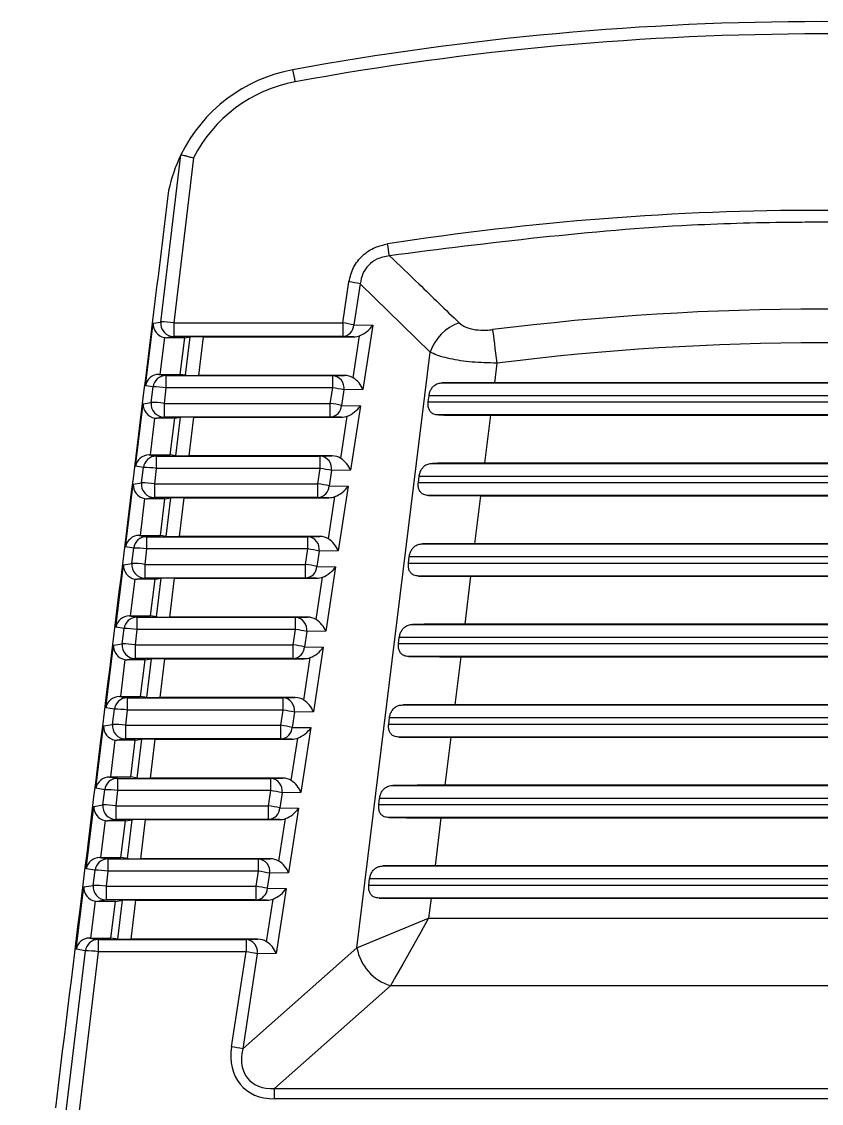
# Model space of a CAD drawing. Extents: x 8 to 113, y 1 to 87.
# Drawn here: x 48.393 to 49.008, y 41.07 to 41.903 of the extents above; entities that cross this region are included whole.
import ezdxf

# ---------------------------------------------------------------- set-up
doc = ezdxf.new("R2010")
doc.units = 0
doc.header["$MEASUREMENT"] = 0
doc.layers.add('OBJECT', color=7, linetype='CONTINUOUS')

msp = doc.modelspace()

# ---------------------------------------------------------------- linework, layer by layer
at = {"layer": 'OBJECT'}
for p, q in [((48.49997, 41.67194), (48.51541, 41.80063)), ((48.52512, 41.79824), (48.50988, 41.67125)), ((48.51541, 41.80063), (48.51539, 41.80059)), ((48.63992, 41.67125), (48.64477, 41.70285)), ((48.65337, 41.70127), (48.64852, 41.66967)), ((48.70724, 41.6488), (48.65337, 41.70127)), ((48.49403, 41.67098), (48.49997, 41.67194)), ((48.48812, 41.6229), (48.49403, 41.67098)), ((48.50988, 41.67125), (48.63992, 41.67125)), ((48.50988, 41.67125), (48.50988, 41.66072)), ((48.63992, 41.67125), (48.63992, 41.66072)), ((48.64852, 41.66967), (48.66305, 41.66945)), ((48.66305, 41.66945), (48.65544, 41.61986)), ((48.50274, 41.66), (48.49925, 41.6316)), ((48.50988, 41.66072), (48.50447, 41.65985)), ((48.51835, 41.65985), (48.50447, 41.65985)), ((48.63992, 41.66072), (48.50988, 41.66072)), ((48.51488, 41.6316), (48.51835, 41.65985)), ((48.51835, 41.65985), (48.52247, 41.66052)), ((48.51891, 41.63092), (48.52247, 41.66052)), ((48.53247, 41.6606), (48.5289, 41.63083)), ((48.53247, 41.6606), (48.64839, 41.6606)), ((48.64839, 41.6606), (48.63992, 41.66072)), ((48.648, 41.62898), (48.65298, 41.66141)), ((48.65092, 41.19005), (48.70724, 41.6488)), ((48.75855, 41.64026), (48.7567, 41.62522)), ((48.49855, 41.6316), (48.50388, 41.6307)), ((48.49925, 41.6316), (48.51488, 41.6316)), ((48.50388, 41.6307), (48.50388, 41.62123)), ((48.50388, 41.6307), (48.63224, 41.6307)), ((48.51891, 41.63092), (48.51488, 41.6316)), ((48.64136, 41.63083), (48.5289, 41.63083)), ((48.63224, 41.6307), (48.64136, 41.63083)), ((48.63224, 41.62123), (48.63224, 41.6307)), ((48.49397, 41.62191), (48.48812, 41.6229)), ((48.49253, 41.60997), (48.49397, 41.62191)), ((48.7166, 41.62509), (49.30005, 41.62509)), ((49.25995, 41.62522), (48.7567, 41.62522)), ((48.50388, 41.62123), (48.50245, 41.60928)), ((48.63224, 41.62123), (48.50388, 41.62123)), ((48.63041, 41.60928), (48.63224, 41.62123)), ((48.64084, 41.61964), (48.63901, 41.6077)), ((48.65544, 41.61986), (48.64084, 41.61964)), ((48.70577, 41.61035), (48.70636, 41.61509)), ((49.31029, 41.61509), (48.70636, 41.61509)), ((48.48051, 41.5609), (48.48641, 41.60898)), ((48.48641, 41.60898), (48.49253, 41.60997)), ((48.50245, 41.60928), (48.50245, 41.59875)), ((48.50245, 41.60928), (48.63041, 41.60928)), ((48.63041, 41.59875), (48.63041, 41.60928)), ((48.63901, 41.6077), (48.65354, 41.60748)), ((48.65354, 41.60748), (48.64591, 41.55783)), ((48.70577, 41.61035), (49.31088, 41.61035)), ((48.49513, 41.598), (48.49164, 41.5696)), ((48.50245, 41.59875), (48.49686, 41.59785)), ((48.51073, 41.59785), (48.49686, 41.59785)), ((48.63041, 41.59875), (48.50245, 41.59875)), ((48.50727, 41.5696), (48.51073, 41.59785)), ((48.51073, 41.59785), (48.51503, 41.59854)), ((48.51147, 41.56889), (48.51503, 41.59854)), ((48.52503, 41.59863), (48.52146, 41.56881)), ((48.52503, 41.59863), (48.63887, 41.59863)), ((48.63887, 41.59863), (48.63041, 41.59875)), ((48.63848, 41.56696), (48.64346, 41.59944)), ((49.30309, 41.60035), (48.71356, 41.60035)), ((48.75363, 41.60022), (48.74909, 41.56322)), ((48.75363, 41.60022), (49.26302, 41.60022)), ((48.49093, 41.5696), (48.49644, 41.56867)), ((48.49164, 41.5696), (48.50727, 41.5696)), ((48.49644, 41.56867), (48.49644, 41.5592)), ((48.49644, 41.56867), (48.62272, 41.56867)), ((48.51147, 41.56889), (48.50727, 41.5696)), ((48.63184, 41.56881), (48.52146, 41.56881)), ((48.62272, 41.56867), (48.63184, 41.56881)), ((48.62272, 41.5592), (48.62272, 41.56867)), ((49.26756, 41.56322), (48.74909, 41.56322)), ((48.48652, 41.55989), (48.48051, 41.5609)), ((48.4851, 41.548), (48.48652, 41.55989)), ((48.49644, 41.5592), (48.49501, 41.54731)), ((48.62272, 41.5592), (48.49644, 41.5592)), ((48.6209, 41.54731), (48.62272, 41.5592)), ((48.63132, 41.55761), (48.62949, 41.54573)), ((48.64591, 41.55783), (48.63132, 41.55761)), ((48.70899, 41.56309), (49.30766, 41.56309)), ((48.4729, 41.4989), (48.4788, 41.54698)), ((48.4788, 41.54698), (48.4851, 41.548)), ((48.49501, 41.54731), (48.49501, 41.53678)), ((48.49501, 41.54731), (48.6209, 41.54731)), ((48.6209, 41.53678), (48.6209, 41.54731)), ((48.69816, 41.54835), (48.69874, 41.55309)), ((48.69816, 41.54835), (49.31849, 41.54835)), ((49.31791, 41.55309), (48.69874, 41.55309)), ((48.62949, 41.54573), (48.64402, 41.54551)), ((48.64402, 41.54551), (48.63639, 41.4958)), ((49.3107, 41.53835), (48.70595, 41.53835)), ((48.74602, 41.53822), (48.74147, 41.50122)), ((48.74602, 41.53822), (49.27063, 41.53822)), ((48.48751, 41.536), (48.48403, 41.5076)), ((48.49501, 41.53678), (48.48925, 41.53585)), ((48.50312, 41.53585), (48.48925, 41.53585)), ((48.6209, 41.53678), (48.49501, 41.53678)), ((48.49965, 41.5076), (48.50312, 41.53585)), ((48.50312, 41.53585), (48.50759, 41.53657)), ((48.50403, 41.50686), (48.50759, 41.53657)), ((48.5176, 41.53665), (48.51401, 41.50678)), ((48.5176, 41.53665), (48.62936, 41.53665)), ((48.62936, 41.53665), (48.6209, 41.53678)), ((48.62896, 41.50493), (48.63395, 41.53747)), ((48.48332, 41.5076), (48.48899, 41.50664)), ((48.48403, 41.5076), (48.49965, 41.5076)), ((48.48899, 41.50664), (48.48899, 41.49717)), ((48.48899, 41.50664), (48.6132, 41.50664)), ((48.50403, 41.50686), (48.49965, 41.5076)), ((48.62232, 41.50678), (48.51401, 41.50678)), ((48.6132, 41.50664), (48.62232, 41.50678)), ((48.6132, 41.49717), (48.6132, 41.50664)), ((48.47908, 41.49786), (48.4729, 41.4989)), ((48.47766, 41.48603), (48.47908, 41.49786)), ((48.48899, 41.49717), (48.48757, 41.48534)), ((48.6132, 41.49717), (48.48899, 41.49717)), ((48.61139, 41.48534), (48.6132, 41.49717)), ((48.70137, 41.50109), (49.31527, 41.50109)), ((49.27518, 41.50122), (48.74147, 41.50122)), ((48.6218, 41.49559), (48.61998, 41.48375)), ((48.63639, 41.4958), (48.6218, 41.49559)), ((48.69055, 41.48635), (48.69113, 41.49109)), ((49.32552, 41.49109), (48.69113, 41.49109)), ((48.46528, 41.4369), (48.47119, 41.48498)), ((48.47119, 41.48498), (48.47766, 41.48603)), ((48.48757, 41.48534), (48.48757, 41.47481)), ((48.48757, 41.48534), (48.61139, 41.48534)), ((48.61139, 41.47481), (48.61139, 41.48534)), ((48.61998, 41.48375), (48.63451, 41.48354)), ((48.63451, 41.48354), (48.62687, 41.43378)), ((48.69055, 41.48635), (49.3261, 41.48635)), ((48.4799, 41.474), (48.47641, 41.4456)), ((48.48757, 41.47481), (48.48163, 41.47385)), ((48.49551, 41.47385), (48.48163, 41.47385)), ((48.61139, 41.47481), (48.48757, 41.47481)), ((48.49204, 41.4456), (48.49551, 41.47385)), ((48.49551, 41.47385), (48.50016, 41.4746)), ((48.49658, 41.44483), (48.50016, 41.4746)), ((48.51016, 41.47468), (48.50657, 41.44475)), ((48.51016, 41.47468), (48.61985, 41.47468)), ((48.61985, 41.47468), (48.61139, 41.47481)), ((48.61943, 41.4429), (48.62444, 41.4755)), ((49.31831, 41.47635), (48.69834, 41.47635)), ((48.73841, 41.47622), (48.73386, 41.43922)), ((48.73841, 41.47622), (49.27824, 41.47622)), ((48.47571, 41.4456), (48.48155, 41.44461)), ((48.47641, 41.4456), (48.49204, 41.4456)), ((48.48155, 41.44461), (48.48155, 41.43514)), ((48.48155, 41.44461), (48.60368, 41.44461)), ((48.49658, 41.44483), (48.49204, 41.4456)), ((48.6128, 41.44475), (48.50657, 41.44475)), ((48.60368, 41.44461), (48.6128, 41.44475)), ((48.60368, 41.43514), (48.60368, 41.44461)), ((48.69376, 41.43909), (49.32289, 41.43909)), ((49.28279, 41.43922), (48.73386, 41.43922)), ((48.47164, 41.43583), (48.46528, 41.4369)), ((48.47023, 41.42406), (48.47164, 41.43583)), ((48.48155, 41.43514), (48.48014, 41.42337)), ((48.60368, 41.43514), (48.48155, 41.43514)), ((48.60187, 41.42337), (48.60368, 41.43514)), ((48.61228, 41.43356), (48.61047, 41.42178)), ((48.62687, 41.43378), (48.61228, 41.43356)), ((48.45767, 41.3749), (48.46357, 41.42298)), ((48.46357, 41.42298), (48.47023, 41.42406)), ((48.48014, 41.42337), (48.48014, 41.41284)), ((48.48014, 41.42337), (48.60187, 41.42337)), ((48.60187, 41.41284), (48.60187, 41.42337)), ((48.61047, 41.42178), (48.625, 41.42156)), ((48.625, 41.42156), (48.61735, 41.37175)), ((48.68294, 41.42435), (48.68352, 41.42909)), ((48.68294, 41.42435), (49.33371, 41.42435)), ((49.33313, 41.42909), (48.68352, 41.42909)), ((48.60991, 41.38087), (48.61493, 41.41353)), ((49.32592, 41.41435), (48.69072, 41.41435)), ((48.73079, 41.41422), (48.72625, 41.37722)), ((48.73079, 41.41422), (49.28586, 41.41422)), ((48.47229, 41.412), (48.4688, 41.3836)), ((48.48014, 41.41284), (48.47402, 41.41185)), ((48.4879, 41.41185), (48.47402, 41.41185)), ((48.60187, 41.41284), (48.48014, 41.41284)), ((48.48443, 41.3836), (48.4879, 41.41185)), ((48.4879, 41.41185), (48.49272, 41.41263)), ((48.48914, 41.3828), (48.49272, 41.41263)), ((48.50272, 41.41271), (48.49913, 41.38272)), ((48.50272, 41.41271), (48.61033, 41.41271)), ((48.61033, 41.41271), (48.60187, 41.41284)), ((48.46809, 41.3836), (48.47411, 41.38258)), ((48.4688, 41.3836), (48.48443, 41.3836)), ((48.47411, 41.38258), (48.47411, 41.37311)), ((48.47411, 41.38258), (48.59416, 41.38258)), ((48.48914, 41.3828), (48.48443, 41.3836)), ((48.60328, 41.38272), (48.49913, 41.38272)), ((48.59416, 41.38258), (48.60328, 41.38272)), ((48.59416, 41.37311), (48.59416, 41.38258)), ((48.46419, 41.3738), (48.45767, 41.3749)), ((48.46279, 41.36208), (48.46419, 41.3738)), ((48.47411, 41.37311), (48.4727, 41.36139)), ((48.59416, 41.37311), (48.47411, 41.37311)), ((48.59236, 41.36139), (48.59416, 41.37311)), ((48.60275, 41.37153), (48.60096, 41.35981)), ((48.61735, 41.37175), (48.60275, 41.37153)), ((48.68615, 41.37709), (49.3305, 41.37709)), ((49.2904, 41.37722), (48.72625, 41.37722)), ((48.67532, 41.36235), (48.67591, 41.36709)), ((49.34074, 41.36709), (48.67591, 41.36709)), ((48.45006, 41.3129), (48.45596, 41.36098)), ((48.45596, 41.36098), (48.46279, 41.36208)), ((48.4727, 41.36139), (48.4727, 41.35087)), ((48.4727, 41.36139), (48.59236, 41.36139)), ((48.59236, 41.35087), (48.59236, 41.36139)), ((48.60096, 41.35981), (48.61549, 41.35959)), ((48.61549, 41.35959), (48.60783, 41.30972)), ((48.67532, 41.36235), (49.34133, 41.36235)), ((48.46468, 41.35), (48.46119, 41.3216)), ((48.4727, 41.35087), (48.46641, 41.34985)), ((48.48028, 41.34985), (48.46641, 41.34985)), ((48.59236, 41.35087), (48.4727, 41.35087)), ((48.47681, 41.3216), (48.48028, 41.34985)), ((48.48028, 41.34985), (48.48528, 41.35066)), ((48.4817, 41.32077), (48.48528, 41.35066)), ((48.49529, 41.35074), (48.49168, 41.32069)), ((48.49529, 41.35074), (48.60082, 41.35074)), ((48.60082, 41.35074), (48.59236, 41.35087)), ((48.60039, 41.31884), (48.60541, 41.35155)), ((49.33354, 41.35235), (48.68311, 41.35235)), ((48.72318, 41.35222), (48.71864, 41.31522)), ((48.72318, 41.35222), (49.29347, 41.35222)), ((48.46048, 41.3216), (48.46666, 41.32055)), ((48.46119, 41.3216), (48.47681, 41.3216)), ((48.4817, 41.32077), (48.47681, 41.3216)), ((48.46666, 41.32055), (48.46666, 41.31108)), ((48.46666, 41.32055), (48.58464, 41.32055)), ((48.59375, 41.32069), (48.49168, 41.32069)), ((48.58464, 41.32055), (48.59375, 41.32069)), ((48.58464, 41.31108), (48.58464, 41.32055)), ((48.67854, 41.31509), (49.33811, 41.31509)), ((49.29801, 41.31522), (48.71864, 41.31522)), ((48.45675, 41.31177), (48.45006, 41.3129)), ((48.45535, 41.30011), (48.45675, 41.31177)), ((48.46666, 41.31108), (48.46526, 41.29942)), ((48.58464, 41.31108), (48.46666, 41.31108)), ((48.58285, 41.29942), (48.58464, 41.31108)), ((48.59323, 41.3095), (48.59144, 41.29784)), ((48.60783, 41.30972), (48.59323, 41.3095)), ((48.66771, 41.30035), (48.66829, 41.30509)), ((49.34836, 41.30509), (48.66829, 41.30509)), ((48.44245, 41.2509), (48.44835, 41.29898)), ((48.44835, 41.29898), (48.45535, 41.30011)), ((48.46526, 41.29942), (48.46526, 41.2889)), ((48.46526, 41.29942), (48.58285, 41.29942)), ((48.58285, 41.2889), (48.58285, 41.29942)), ((48.59144, 41.29784), (48.60597, 41.29762)), ((48.60597, 41.29762), (48.59831, 41.24769)), ((48.66771, 41.30035), (49.34894, 41.30035)), ((48.46526, 41.2889), (48.4588, 41.28785)), ((48.58285, 41.2889), (48.46526, 41.2889)), ((48.47267, 41.28785), (48.47785, 41.28869)), ((48.47425, 41.25874), (48.47785, 41.28869)), ((48.48785, 41.28877), (48.48424, 41.25866)), ((48.48785, 41.28877), (48.59131, 41.28877)), ((48.59131, 41.28877), (48.58285, 41.2889)), ((48.59087, 41.25681), (48.5959, 41.28958)), ((49.34115, 41.29035), (48.6755, 41.29035)), ((48.71557, 41.29022), (48.71102, 41.25322)), ((48.71557, 41.29022), (49.30108, 41.29022)), ((48.45706, 41.288), (48.45358, 41.2596)), ((48.47267, 41.28785), (48.4588, 41.28785)), ((48.4692, 41.2596), (48.47267, 41.28785)), ((48.45287, 41.2596), (48.45922, 41.25853)), ((48.45358, 41.2596), (48.4692, 41.2596)), ((48.45922, 41.25853), (48.45922, 41.24905)), ((48.45922, 41.25853), (48.57512, 41.25853)), ((48.47425, 41.25874), (48.4692, 41.2596)), ((48.58423, 41.25866), (48.48424, 41.25866)), ((48.57512, 41.25853), (48.58423, 41.25866)), ((48.57512, 41.24905), (48.57512, 41.25853)), ((48.44931, 41.24974), (48.44245, 41.2509)), ((48.44792, 41.23814), (48.44931, 41.24974)), ((48.45922, 41.24905), (48.45783, 41.23745)), ((48.57512, 41.24905), (48.45922, 41.24905)), ((48.57334, 41.23745), (48.57512, 41.24905)), ((48.58371, 41.24747), (48.58193, 41.23587)), ((48.59831, 41.24769), (48.58371, 41.24747)), ((48.67092, 41.25309), (49.34573, 41.25309)), ((49.30563, 41.25322), (48.71102, 41.25322)), ((48.6601, 41.23835), (48.66068, 41.24309)), ((48.6601, 41.23835), (49.35655, 41.23835)), ((49.35597, 41.24309), (48.66068, 41.24309)), ((48.43483, 41.1889), (48.44074, 41.23698)), ((48.44074, 41.23698), (48.44792, 41.23814)), ((48.45783, 41.23745), (48.45783, 41.22692)), ((48.45783, 41.23745), (48.57334, 41.23745)), ((48.57334, 41.22692), (48.57334, 41.23745)), ((48.58193, 41.23587), (48.59646, 41.23565)), ((48.59646, 41.23565), (48.58879, 41.18566)), ((48.44945, 41.226), (48.44596, 41.1976)), ((48.45783, 41.22692), (48.45118, 41.22585)), ((48.46506, 41.22585), (48.45118, 41.22585)), ((48.57334, 41.22692), (48.45783, 41.22692)), ((48.46159, 41.1976), (48.46506, 41.22585)), ((48.46506, 41.22585), (48.47041, 41.22672)), ((48.46681, 41.19672), (48.47041, 41.22672)), ((48.48042, 41.2268), (48.4768, 41.19663)), ((48.48042, 41.2268), (48.5818, 41.2268)), ((48.5818, 41.2268), (48.57334, 41.22692)), ((48.58135, 41.19478), (48.58639, 41.22761)), ((49.34876, 41.22835), (48.66789, 41.22835)), ((48.70795, 41.22822), (48.70607, 41.21286)), ((48.70795, 41.22822), (49.3087, 41.22822)), ((48.65092, 41.19005), (48.70607, 41.21286)), ((48.70607, 41.21286), (49.31058, 41.21286)), ((48.44526, 41.1976), (48.45178, 41.1965)), ((48.44596, 41.1976), (48.46159, 41.1976)), ((48.46681, 41.19672), (48.46159, 41.1976)), ((48.57471, 41.19663), (48.4768, 41.19663)), ((48.5656, 41.1965), (48.57471, 41.19663)), ((48.44187, 41.18771), (48.43483, 41.1889)), ((48.45178, 41.1965), (48.45178, 41.18703)), ((48.45178, 41.1965), (48.5656, 41.1965)), ((48.56295, 41.11223), (48.65092, 41.19005)), ((48.5656, 41.1965), (48.5656, 41.18703)), ((48.39284, 40.77918), (48.44187, 41.18771)), ((48.45178, 41.18703), (48.40272, 40.77823)), ((48.5656, 41.18703), (48.45178, 41.18703)), ((48.55436, 41.11381), (48.5656, 41.18703)), ((48.57419, 41.18544), (48.56295, 41.11223)), ((48.58879, 41.18566), (48.57419, 41.18544)), ((48.6767, 41.1609), (48.58736, 41.08186)), ((49.33995, 41.1609), (48.6767, 41.1609)), ((48.58736, 41.07372), (48.58736, 41.08186)), ((48.58736, 41.08186), (49.42929, 41.08186)), ((49.42929, 41.07372), (48.58736, 41.07372))]:
    msp.add_line(p, q, dxfattribs=at)
at = {"layer": 'OBJECT', "flags": 128}
for points in [[(48.75531, 41.66604), (48.75558, 41.66388), (48.7559, 41.66131), (48.75627, 41.65838), (48.75668, 41.65515), (48.75712, 41.65166), (48.75758, 41.64797), (48.75806, 41.64415), (48.75855, 41.64026)], [(48.70607, 41.21286), (48.69902, 41.20039), (48.69228, 41.18846), (48.68614, 41.1776), (48.68087, 41.16827), (48.6767, 41.1609)]]:
    msp.add_lwpolyline(points, dxfattribs=at)
at = {"layer": 'OBJECT'}
for centre, radius, start, end in [((49.00832, 39.65322), 2.25, 79.58626, 100.41374), ((49.00832, 39.65375), 2.24, 79.58626, 100.41374), ((48.62332, 41.74814), 0.12, 100.41374, 154.07816), ((48.36317, 41.81502), 0.24388, 9.87594, 12.1037), ((48.62332, 41.74866), 0.11, 100.41374, 153.21373), ((48.62332, 41.74814), 0.12, 154.07816, 167.89295), ((47.93581, 41.61566), 0.74777, 8.25223, 8.95573), ((48.62853, 41.59051), 0.11351, 77.36079, 81.77356), ((49.00832, 39.65322), 2.02866, 82.8353, 97.1647), ((48.5099, 41.67072), 0.01, 173.01024, 269.92205), ((48.50121, 41.61825), 0.05371, 80.71203, 91.3268), ((48.62369, 41.55893), 0.11349, 77.36036, 81.77398), ((48.63925, 41.66998), 0.00928, 274.19284, 358.08375), ((48.74139, 41.6374), 0.036, 109.32694, 161.53984), ((49.00832, 39.65322), 2.00268, 82.8353, 97.1647), ((48.50389, 41.6207), 0.01, 90.06225, 173.02418), ((48.63136, 41.62114), 0.0096, 351.04656, 84.68615), ((48.49521, 41.56821), 0.05372, 80.71255, 91.32586), ((48.61601, 41.5089), 0.11349, 77.36043, 81.77392), ((48.50246, 41.60875), 0.01, 173.00995, 269.92234), ((48.49378, 41.55626), 0.05372, 80.71322, 91.3256), ((48.61417, 41.49695), 0.1135, 77.36024, 81.77363), ((48.62973, 41.60801), 0.00928, 274.1926, 358.08377), ((48.49645, 41.55867), 0.01, 90.06168, 173.02476), ((48.62183, 41.55911), 0.0096, 351.04654, 84.68635), ((48.48777, 41.50619), 0.05371, 80.71208, 91.32675), ((48.60648, 41.44684), 0.11352, 77.36095, 81.77339), ((48.49502, 41.54678), 0.01, 173.00997, 269.92232), ((48.48634, 41.4943), 0.05372, 80.71274, 91.32587), ((48.60466, 41.43498), 0.1135, 77.36052, 81.77383), ((48.62022, 41.54604), 0.00928, 274.19272, 358.08376), ((48.489, 41.49664), 0.01, 90.06213, 173.02422), ((48.61231, 41.49708), 0.0096, 351.04658, 84.68621), ((48.48032, 41.44416), 0.05371, 80.7127, 91.32615), ((48.59696, 41.38483), 0.1135, 77.36061, 81.77374), ((48.48759, 41.48481), 0.01, 173.01, 269.92229), ((48.4789, 41.43233), 0.05371, 80.71268, 91.32614), ((48.59515, 41.373), 0.1135, 77.36045, 81.77365), ((48.61071, 41.48406), 0.00928, 274.19272, 358.08376), ((48.48156, 41.43462), 0.01, 90.06185, 173.02437), ((48.60279, 41.43505), 0.0096, 351.04671, 84.68608), ((48.47288, 41.38213), 0.05372, 80.71303, 91.32583), ((48.58744, 41.3228), 0.11351, 77.36068, 81.77343), ((48.48015, 41.42284), 0.01, 173.01005, 269.92234), ((48.47147, 41.37036), 0.05371, 80.71252, 91.32631), ((48.58563, 41.31103), 0.1135, 77.36061, 81.77374), ((48.60119, 41.42209), 0.00928, 274.19247, 358.08401), ((48.47412, 41.37259), 0.01, 90.06188, 173.02441), ((48.59327, 41.37302), 0.0096, 351.04658, 84.68621), ((48.46544, 41.3201), 0.05372, 80.71287, 91.32599), ((48.57792, 41.26078), 0.1135, 77.36056, 81.77366), ((48.47271, 41.36087), 0.01, 173.01018, 269.92232), ((48.46403, 41.30838), 0.05372, 80.71274, 91.32601), ((48.57612, 41.24907), 0.1135, 77.36044, 81.77379), ((48.59168, 41.36012), 0.00928, 274.19266, 358.08382), ((48.46667, 41.31056), 0.01, 90.06187, 173.02435), ((48.58375, 41.31099), 0.0096, 351.04667, 84.68612), ((48.45799, 41.25807), 0.05372, 80.71291, 91.32589), ((48.5684, 41.19874), 0.11351, 77.36066, 81.77351), ((48.46528, 41.2989), 0.01, 173.01022, 269.92228), ((48.4566, 41.24641), 0.05372, 80.71283, 91.32597), ((48.56661, 41.18709), 0.1135, 77.36044, 81.7737), ((48.58217, 41.29815), 0.00928, 274.19288, 358.08388), ((48.45923, 41.24853), 0.01, 90.06189, 173.02436), ((48.57423, 41.24897), 0.0096, 351.04656, 84.68623), ((48.45055, 41.19604), 0.05372, 80.71283, 91.32597), ((48.55888, 41.13672), 0.1135, 77.36054, 81.77366), ((48.45784, 41.23692), 0.01, 173.01021, 269.92229), ((48.44916, 41.18444), 0.05372, 80.71285, 91.32596), ((48.5571, 41.12512), 0.1135, 77.36045, 81.77374), ((48.57266, 41.23618), 0.00928, 274.19267, 358.08381), ((48.45179, 41.1865), 0.01, 90.06181, 173.02445), ((48.56471, 41.18694), 0.0096, 351.04626, 84.68628), ((48.68776, 41.19667), 0.03744, 190.18397, 252.81605), ((48.44311, 41.13401), 0.05372, 80.71283, 91.32597), ((48.54936, 41.0747), 0.1135, 77.36037, 81.7737), ((48.53812, 41.00148), 0.1135, 77.3605, 81.77373)]:
    msp.add_arc(centre, radius, start, end, dxfattribs=at)
for centre, major_axis, ratio, start_param, end_param in [((49.00832, 39.58759), (0, 2.17033), 0.999535, 6.128671, 6.4377), ((48.50394, 41.66976), (0.00734, -0.00707), 0.946913, 3.811986, 5.330422), ((48.65445, 41.67051), (0.00979, 0.00828), 0.557988, 4.134811, 5.189222), ((48.50448, 41.66985), (-0.00989, -0.0016), 0.998514, 1.236067, 1.409966), ((48.53252, 41.66051), (0.01007, 0), 0.008673, 1.576038, 3.088121), ((48.64864, 41.67059), (0.01154, 0.00087), 0.862782, 4.62558, 5.031841), ((48.49803, 41.62168), (0.00821, 0.00613), 0.948914, 0.904125, 2.352461), ((48.49926, 41.63168), (0.01008, 0), 0.008662, 4.641225, 4.711325), ((48.52897, 41.63092), (0.01007, 0), 0.00868, 3.192982, 4.705065), ((48.641, 41.62083), (0.01153, 0.0012), 0.861198, 0.832372, 1.450105), ((48.64684, 41.62092), (-0.00769, 0.00883), 0.591833, 4.129844, 5.184255), ((48.75664, 41.6247), (0.06045, 0), 0.008662, 1.569733, 2.294663), ((48.49632, 41.60776), (0.00734, -0.00707), 0.946913, 3.811986, 5.330422), ((48.64494, 41.60853), (0.00979, 0.00828), 0.557988, 4.134811, 5.189222), ((48.49686, 41.60785), (-0.00989, -0.0016), 0.998514, 1.236067, 1.409966), ((48.52509, 41.59854), (0.01007, 0), 0.008673, 1.576038, 3.088121), ((48.63913, 41.60862), (0.01154, 0.00087), 0.862782, 4.62558, 5.031841), ((48.75369, 41.60075), (0.06045, 0), 0.008662, 3.986395, 4.711325), ((48.49042, 41.55968), (0.00821, 0.00613), 0.948914, 0.904125, 2.352461), ((48.49165, 41.56968), (0.01008, 0), 0.008662, 4.641225, 4.711325), ((48.52153, 41.56889), (0.01007, 0), 0.00868, 3.192982, 4.705065), ((48.63148, 41.5588), (0.01153, 0.0012), 0.861198, 0.832372, 1.450105), ((48.63732, 41.55889), (-0.00769, 0.00883), 0.591833, 4.129844, 5.184255), ((48.74902, 41.5627), (0.06045, 0), 0.008662, 1.569733, 2.294663), ((48.48871, 41.54576), (0.00734, -0.00707), 0.946913, 3.811986, 5.330422), ((48.63543, 41.54656), (0.00979, 0.00828), 0.557988, 4.134811, 5.189222), ((48.74608, 41.53875), (0.06045, 0), 0.008662, 3.986395, 4.711325), ((48.48925, 41.54585), (-0.00989, -0.0016), 0.998514, 1.236067, 1.409966), ((48.51765, 41.53657), (0.01007, 0), 0.008673, 1.576038, 3.088121), ((48.62962, 41.54665), (0.01154, 0.00087), 0.862782, 4.62558, 5.031841), ((48.48281, 41.49768), (0.00821, 0.00613), 0.948914, 0.904125, 2.352461), ((48.48404, 41.50768), (0.01008, 0), 0.008662, 4.641225, 4.711325), ((48.51409, 41.50686), (0.01007, 0), 0.00868, 3.192982, 4.705065), ((48.62196, 41.49677), (0.01153, 0.0012), 0.861198, 0.832372, 1.450105), ((48.6278, 41.49686), (-0.00769, 0.00883), 0.591833, 4.129844, 5.184255), ((48.74141, 41.5007), (0.06045, 0), 0.008662, 1.569733, 2.294663), ((48.4811, 41.48376), (0.00734, -0.00707), 0.946913, 3.811986, 5.330422), ((48.62591, 41.48459), (0.00979, 0.00828), 0.557988, 4.134811, 5.189222), ((48.48164, 41.48385), (-0.00989, -0.0016), 0.998514, 1.236067, 1.409966), ((48.51021, 41.4746), (0.01007, 0), 0.008673, 1.576038, 3.088121), ((48.6201, 41.48468), (0.01154, 0.00087), 0.862782, 4.62558, 5.031841), ((48.73847, 41.47675), (0.06045, 0), 0.008662, 3.986395, 4.711325), ((48.4752, 41.43568), (0.00821, 0.00613), 0.948914, 0.904125, 2.352461), ((48.47642, 41.44568), (0.01008, 0), 0.008662, 4.641225, 4.711325), ((48.50664, 41.44484), (0.01007, 0), 0.00868, 3.192982, 4.705065), ((48.61244, 41.43474), (0.01153, 0.0012), 0.861198, 0.832372, 1.450105), ((48.61828, 41.43483), (-0.00769, 0.00883), 0.591833, 4.129844, 5.184255), ((48.7338, 41.4387), (0.06045, 0), 0.008662, 1.569733, 2.294663), ((48.47349, 41.42176), (0.00734, -0.00707), 0.946913, 3.811986, 5.330422), ((48.6164, 41.42262), (0.00979, 0.00828), 0.557988, 4.134811, 5.189222), ((48.61059, 41.42271), (0.01154, 0.00087), 0.862782, 4.62558, 5.031841), ((48.73086, 41.41475), (0.06045, 0), 0.008662, 3.986395, 4.711325), ((48.47403, 41.42185), (-0.00989, -0.0016), 0.998514, 1.236067, 1.409966), ((48.50278, 41.41262), (0.01007, 0), 0.008673, 1.576038, 3.088121), ((48.46758, 41.37368), (0.00821, 0.00613), 0.948914, 0.904125, 2.352461), ((48.46881, 41.38368), (0.01008, 0), 0.008662, 4.641225, 4.711325), ((48.4992, 41.38281), (0.01007, 0), 0.00868, 3.192982, 4.705065), ((48.60292, 41.37271), (0.01153, 0.0012), 0.861198, 0.832372, 1.450105), ((48.60876, 41.3728), (-0.00769, 0.00883), 0.591833, 4.129844, 5.184255), ((48.72619, 41.3767), (0.06045, 0), 0.008662, 1.569733, 2.294663), ((48.46587, 41.35976), (0.00734, -0.00707), 0.946913, 3.811986, 5.330422), ((48.60689, 41.36065), (0.00979, 0.00828), 0.557988, 4.134811, 5.189222), ((48.46641, 41.35985), (-0.00989, -0.0016), 0.998514, 1.236067, 1.409966), ((48.49534, 41.35065), (0.01007, 0), 0.008673, 1.576038, 3.088121), ((48.60108, 41.36074), (0.01154, 0.00087), 0.862782, 4.62558, 5.031841), ((48.72324, 41.35275), (0.06045, 0), 0.008662, 3.986395, 4.711325), ((48.45997, 41.31168), (0.00821, 0.00613), 0.948914, 0.904125, 2.352461), ((48.4612, 41.32168), (0.01008, 0), 0.008662, 4.641225, 4.711325), ((48.49176, 41.32078), (0.01007, 0), 0.00868, 3.192982, 4.705065), ((48.5934, 41.31069), (0.01153, 0.0012), 0.861198, 0.832372, 1.450105), ((48.59923, 41.31077), (-0.00769, 0.00883), 0.591833, 4.129844, 5.184255), ((48.71857, 41.3147), (0.06045, 0), 0.008662, 1.569733, 2.294663), ((48.45826, 41.29776), (0.00734, -0.00707), 0.946913, 3.811986, 5.330422), ((48.59738, 41.29868), (0.00979, 0.00828), 0.557988, 4.134811, 5.189222), ((48.4879, 41.28868), (0.01007, 0), 0.008673, 1.576038, 3.088121), ((48.59157, 41.29876), (0.01154, 0.00087), 0.862782, 4.62558, 5.031841), ((48.71563, 41.29075), (0.06045, 0), 0.008662, 3.986395, 4.711325), ((48.4588, 41.29785), (-0.00989, -0.0016), 0.998514, 1.236067, 1.409966), ((48.45236, 41.24968), (0.00821, 0.00613), 0.948914, 0.904125, 2.352461), ((48.45359, 41.25968), (0.01008, 0), 0.008662, 4.641225, 4.711325), ((48.48431, 41.25875), (0.01007, 0), 0.00868, 3.192982, 4.705065), ((48.58387, 41.24866), (0.01153, 0.0012), 0.861198, 0.832372, 1.450105), ((48.58971, 41.24874), (-0.00769, 0.00883), 0.591833, 4.129844, 5.184255), ((48.71096, 41.2527), (0.06045, 0), 0.008662, 1.569733, 2.294663), ((48.45065, 41.23576), (0.00734, -0.00707), 0.946913, 3.811986, 5.330422), ((48.58786, 41.23671), (0.00979, 0.00828), 0.557988, 4.134811, 5.189222), ((48.45119, 41.23585), (-0.00989, -0.0016), 0.998514, 1.236067, 1.409966), ((48.48047, 41.22671), (0.01007, 0), 0.008673, 1.576038, 3.088121), ((48.58205, 41.23679), (0.01154, 0.00087), 0.862782, 4.62558, 5.031841), ((48.70802, 41.22875), (0.06045, 0), 0.008662, 3.986395, 4.711325), ((48.44475, 41.18768), (0.00821, 0.00613), 0.948914, 0.904125, 2.352461), ((48.44597, 41.19768), (0.01008, 0), 0.008662, 4.641225, 4.711325), ((48.47687, 41.19672), (0.01007, 0), 0.00868, 3.192982, 4.705065), ((48.57435, 41.18663), (0.01153, 0.0012), 0.861198, 0.832372, 1.450105), ((48.58019, 41.18672), (-0.00769, 0.00883), 0.591833, 4.129844, 5.184255), ((48.60205, 41.12136), (0.03951, 0.03792), 0.729911, 2.380192, 3.791718), ((48.60205, 41.12084), (0.03434, 0.03241), 0.634863, 2.385346, 3.796872)]:
    msp.add_ellipse(centre, major_axis=major_axis, ratio=ratio, start_param=start_param, end_param=end_param, dxfattribs=at)
for points, knots in [([(48.51541, 41.80063), (48.51558, 41.80064), (48.51592, 41.80065), (48.51773, 41.80027), (48.52028, 41.79963), (48.52284, 41.79892), (48.52449, 41.79843), (48.52505, 41.79826), (48.52512, 41.79824)], [0, 0, 0, 0, 0.219278, 0.438506, 0.659243, 0.882986, 0.985831, 1, 1, 1, 1]), ([(48.50599, 41.77331), (48.50528, 41.76762), (48.50176, 41.73919), (48.48699, 41.61979), (48.45856, 41.39002), (48.43306, 41.18295), (48.41877, 41.06687)], [0, 0, 0, 0, 0.024148, 0.120739, 0.507103, 1, 1, 1, 1]), ([(49.34081, 41.72298), (49.33422, 41.72399), (49.30127, 41.72903), (49.1909, 41.74301), (49.07955, 41.74911), (48.96832, 41.74857), (48.85705, 41.74585), (48.7532, 41.73275), (48.67584, 41.72298)], [0, 0, 0, 0, 0.029968, 0.149857, 0.5, 0.529967, 0.649857, 1, 1, 1, 1]), ([(48.64477, 41.70285), (48.64571, 41.70666), (48.64759, 41.71429), (48.65496, 41.72355), (48.66428, 41.72973), (48.67121, 41.73132), (48.67447, 41.73206)], [0, 0, 0, 0, 0.261879, 0.524406, 0.776419, 1, 1, 1, 1]), ([(48.67584, 41.72298), (48.67253, 41.72234), (48.66666, 41.72121), (48.65965, 41.71603), (48.65494, 41.70935), (48.6539, 41.70402), (48.65337, 41.70127)], [0, 0, 0, 0, 0.2953353, 0.5247159, 0.7544597, 1, 1, 1, 1]), ([(48.67584, 41.72298), (48.68341, 41.71576), (48.70132, 41.69867), (48.71917, 41.68136), (48.72947, 41.67137)], [0, 0, 0, 0, 0.422663, 1, 1, 1, 1]), ([(48.72947, 41.67137), (48.73104, 41.67017), (48.73418, 41.66777), (48.74181, 41.66581), (48.74923, 41.66543), (48.75373, 41.66588), (48.75531, 41.66604)], [0, 0, 0, 0, 0.288931, 0.578767, 0.851943, 1, 1, 1, 1]), ([(48.75855, 41.64026), (48.75207, 41.64042), (48.73911, 41.64072), (48.72194, 41.64341), (48.71198, 41.64643), (48.70805, 41.64839), (48.70724, 41.6488)], [0, 0, 0, 0, 0.3073987, 0.6149239, 0.9206477, 1, 1, 1, 1]), ([(48.70636, 41.61509), (48.70655, 41.6161), (48.70692, 41.61812), (48.70824, 41.62076), (48.71029, 41.62318), (48.71313, 41.6248), (48.71549, 41.625), (48.7166, 41.62509)], [0, 0, 0, 0, 0.161023, 0.321393, 0.497909, 0.763, 1, 1, 1, 1]), ([(48.71356, 41.60035), (48.71233, 41.60047), (48.71015, 41.60067), (48.70775, 41.60231), (48.70629, 41.60458), (48.70559, 41.60736), (48.70571, 41.60939), (48.70577, 41.61035)], [0, 0, 0, 0, 0.278297, 0.490791, 0.665971, 0.842112, 1, 1, 1, 1]), ([(48.69874, 41.55309), (48.69893, 41.5541), (48.69931, 41.55612), (48.70063, 41.55876), (48.70268, 41.56118), (48.70552, 41.5628), (48.70787, 41.563), (48.70899, 41.56309)], [0, 0, 0, 0, 0.161024, 0.3213921, 0.4979096, 0.7629998, 1, 1, 1, 1]), ([(48.70595, 41.53835), (48.70471, 41.53847), (48.70253, 41.53867), (48.70013, 41.54031), (48.69868, 41.54258), (48.69797, 41.54536), (48.6981, 41.54739), (48.69816, 41.54835)], [0, 0, 0, 0, 0.278296, 0.490791, 0.66597, 0.842113, 1, 1, 1, 1]), ([(48.69113, 41.49109), (48.69132, 41.4921), (48.6917, 41.49412), (48.69302, 41.49676), (48.69506, 41.49918), (48.6979, 41.5008), (48.70026, 41.501), (48.70137, 41.50109)], [0, 0, 0, 0, 0.161023, 0.321392, 0.497909, 0.763, 1, 1, 1, 1]), ([(48.69834, 41.47635), (48.6971, 41.47647), (48.69492, 41.47667), (48.69252, 41.47831), (48.69106, 41.48058), (48.69036, 41.48336), (48.69049, 41.48539), (48.69055, 41.48635)], [0, 0, 0, 0, 0.278296, 0.490792, 0.66597, 0.842113, 1, 1, 1, 1]), ([(48.68352, 41.42909), (48.68371, 41.4301), (48.68409, 41.43212), (48.68541, 41.43476), (48.68745, 41.43718), (48.69029, 41.4388), (48.69265, 41.439), (48.69376, 41.43909)], [0, 0, 0, 0, 0.161024, 0.3213928, 0.4979097, 0.7629998, 1, 1, 1, 1]), ([(48.69072, 41.41435), (48.68949, 41.41447), (48.68731, 41.41467), (48.68491, 41.41631), (48.68345, 41.41858), (48.68275, 41.42136), (48.68288, 41.42339), (48.68294, 41.42435)], [0, 0, 0, 0, 0.278296, 0.490792, 0.66597, 0.842113, 1, 1, 1, 1]), ([(48.67591, 41.36709), (48.6761, 41.3681), (48.67647, 41.37012), (48.67779, 41.37276), (48.67984, 41.37518), (48.68268, 41.3768), (48.68504, 41.377), (48.68615, 41.37709)], [0, 0, 0, 0, 0.161024, 0.321393, 0.49791, 0.763, 1, 1, 1, 1]), ([(48.68311, 41.35235), (48.68188, 41.35247), (48.6797, 41.35267), (48.6773, 41.35431), (48.67584, 41.35658), (48.67514, 41.35936), (48.67526, 41.36139), (48.67532, 41.36235)], [0, 0, 0, 0, 0.278296, 0.490791, 0.66597, 0.842113, 1, 1, 1, 1]), ([(48.66829, 41.30509), (48.66848, 41.3061), (48.66886, 41.30812), (48.67018, 41.31076), (48.67223, 41.31318), (48.67506, 41.3148), (48.67742, 41.315), (48.67854, 41.31509)], [0, 0, 0, 0, 0.161024, 0.321393, 0.497909, 0.763, 1, 1, 1, 1]), ([(48.6755, 41.29035), (48.67426, 41.29047), (48.67208, 41.29067), (48.66968, 41.29231), (48.66823, 41.29458), (48.66752, 41.29736), (48.66765, 41.29939), (48.66771, 41.30035)], [0, 0, 0, 0, 0.278297, 0.490792, 0.66597, 0.842113, 1, 1, 1, 1]), ([(48.66068, 41.24309), (48.66087, 41.2441), (48.66125, 41.24612), (48.66257, 41.24876), (48.66461, 41.25118), (48.66745, 41.2528), (48.66981, 41.253), (48.67092, 41.25309)], [0, 0, 0, 0, 0.1610242, 0.3213931, 0.4979092, 0.7629996, 1, 1, 1, 1]), ([(48.66789, 41.22835), (48.66665, 41.22847), (48.66447, 41.22867), (48.66207, 41.23031), (48.66061, 41.23258), (48.65991, 41.23536), (48.66004, 41.23739), (48.6601, 41.23835)], [0, 0, 0, 0, 0.278297, 0.490792, 0.66597, 0.842113, 1, 1, 1, 1])]:
    msp.add_open_spline(points, degree=3, knots=knots, dxfattribs=at)

doc.saveas('drawing.dxf')
